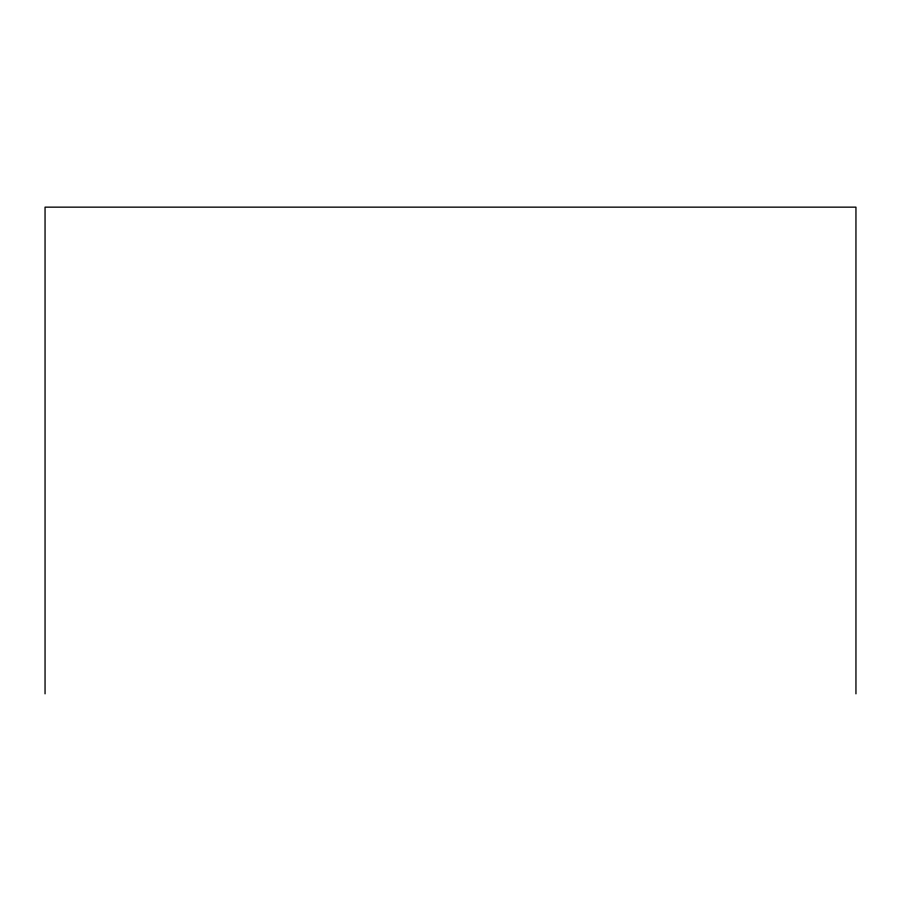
<?xml version="1.0" encoding="UTF-8"?>
<svg xmlns="http://www.w3.org/2000/svg" width="901" height="901" viewBox="0 0 901 901"><rect width="100%" height="100%" fill="white"/><g stroke="black" fill="none" stroke-linecap="round" stroke-linejoin="round"><path stroke-width="1.35" d="M855.95 693.849L855.95 207.151L45.05 207.151L45.05 693.849"/></g></svg>
